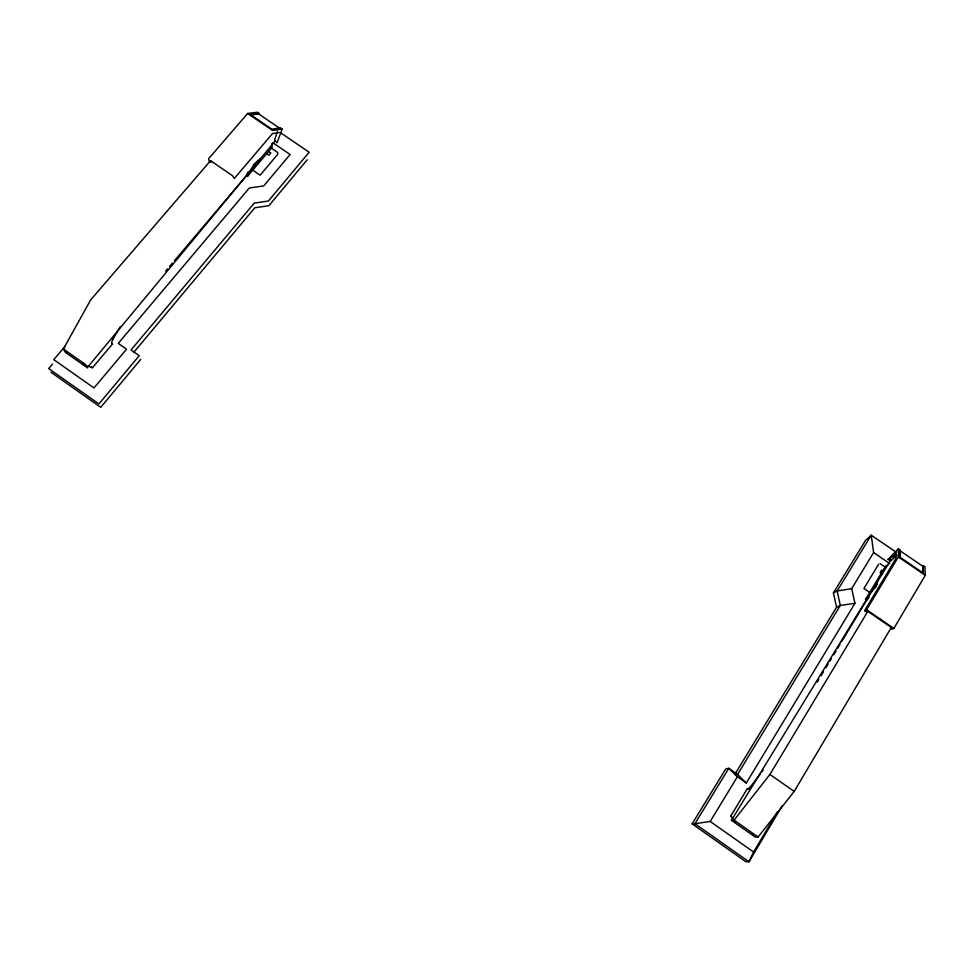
<?xml version="1.0" encoding="UTF-8"?>
<svg xmlns="http://www.w3.org/2000/svg" width="974" height="974" viewBox="0 0 974 974"><rect width="100%" height="100%" fill="white"/><g stroke="black" fill="none" stroke-linecap="round" stroke-linejoin="round"><path stroke-width="1.46" d="M899.793 557.907L899.83 550.602L922.707 566.186L922.987 573.71M864.608 610.649L866.592 609.761L898.345 556.909L898.418 548.703L900.244 549.945L900.207 557.396L923.413 573.211L923.121 565.517L924.947 566.771L925.3 575.281L893.852 628.461L891.77 629.277L890.626 628.498L891.307 627.439L867.834 611.331L866.47 611.94L864.608 610.649L895.946 558.516L895.958 552.794L889.408 559.332L888.032 559.49L891.222 560.561L896.859 554.973M277.48 131.38L274.583 140.037L277.066 142.788L282.18 129.018L280.475 127.862L271.843 129.201L250.294 114.506L259.206 113.374L257.513 112.217L247.639 113.459L208.667 158.665L209.142 161.16L210.883 162.354L210.567 160.661L90.643 299.943L63.407 348.984L65.185 352.186L87.258 367.697L275.082 141.035M777.313 812.036L753.596 852.006L749.006 861.783L745.767 861.661L692.124 823.882L725.752 768.912L728.783 768.303L737.549 774.44L746.291 783.023L854.965 603.308L851.69 588.649L873.617 552.575L871.231 535.189L865.484 540.46L833.415 592.898L836.569 607.24L735.236 773.721M877.477 582.647C878.231 578.373 868.54 597.147 876.844 583.706M890.358 560.671L731.437 820.315L755.252 837.056L758.064 836.995L794.212 791.424L891.307 627.439M782.244 805.729L749.006 861.783L694.937 823.7L692.124 823.882M247.53 172.922A4.76 1.558 -56.8 0 0 246.751 175.344L247.773 176.05A4.76 1.546 -56.8 0 1 249.064 172.702L254.19 164.119M731.437 820.315L734.079 820.145L769.91 774.452L867.834 611.331M881.689 570.082L880.119 572.675L882.541 574.331M868.297 598.523A4.931 1.035 -54.4 0 1 866.677 600.057L865.582 599.302L885.622 566.052L888.276 564.689M817.223 682.177L818.793 679.572M821.155 675.664L823.505 671.756M825.855 667.835L828.217 663.927M829.787 661.322L831.358 658.716M833.707 654.808L836.069 650.9M837.64 648.282L839.99 644.374M841.56 641.769L866.677 600.057M874.822 588.223L877.367 583.998L876.259 583.243M878.536 564.336L863.926 588.503L869.952 592.63M735.151 822.251L730.768 816.066L747.362 788.587A6.855 1.485 -56.4 0 0 751.173 785.811A156.047 30.62 -55.9 0 0 760.195 774.026M710.204 821.472L737.367 776.765L728.783 768.303L694.937 823.7L710.204 821.472L753.596 852.006M865.582 599.302A4.931 1.035 -54.4 0 0 868.102 596.648L874.335 588.406M257.075 161.355C251.036 167.869 259.133 163.693 259.632 158.981M140.706 359.406L100.748 407.327L50.904 372.214M307.187 159.797L268.921 205.672L254.811 207.779L133.572 352.564M165.604 271.113L167.565 268.8M169.513 266.499L172.447 263.041M174.407 260.728L246.751 175.344M247.773 176.05L272.099 147.33L271.746 143.641M87.55 365.968L92.469 367.709L112.485 344.029A6.611 2.228 -53.5 0 1 113.008 339.147A150.994 46.302 -54.4 0 1 120.277 326.777M256.235 162.147L254.689 163.973L255.712 164.679M65.343 346.087L53.74 359.625L93.991 387.944L126.535 349.216L118.231 343.396L249.32 188.006L263.747 185.888L290.106 154.501L272.842 142.728M52.584 364.045L48.7 368.586L98.922 403.954L139.209 355.717L131.04 349.995L254.202 203.128L268.41 201.021L309.16 152.236L280.415 132.659M888.032 559.49L898.418 548.703M893.134 557.323L895.167 555.217M254.433 164.241L253.678 164.521M833.415 592.898L837.129 590.999L851.69 588.649M836.569 607.24L840.306 605.438L854.965 603.308M879.559 619.379L880.216 619.111M735.48 774.817L737.549 774.44L840.306 605.438L837.129 590.999L871.231 535.189L896.043 552.1M282.18 129.018L272.683 130.516L247.639 113.459M275.788 129.104L280.001 128.446L258.731 113.958L251.462 114.883M279.185 132.537L272.525 133.548L234.357 178.449L232.348 175.6L210.567 160.661M898.345 556.909L925.3 575.281M889.408 559.332L891.222 560.561M873.617 552.575L889.773 563.593M270.175 147.342L277.651 152.443L277.809 154.233L260.143 175.174L252.656 170.048M879.985 563.581L885.999 567.684M268.605 151.433L270.845 152.967L268.946 155.207L266.706 153.673M257.781 160.32L258.804 161.027M248.041 171.996L249.064 172.702M868.102 596.648L869.198 597.403M866.592 609.761L893.852 628.461M769.91 774.452L794.212 791.424M112.083 338.489L113.008 339.147M737.367 776.765L746.291 783.023M111.56 343.384L112.485 344.029M747.362 788.587L748.349 789.281A6.855 1.485 -56.5 0 0 748.446 789.451M91.544 367.064L92.469 367.709M730.768 816.066L731.766 816.772M63.407 348.984L85.627 364.58L87.258 367.697M734.079 820.145L758.064 836.995M66.281 352.308L67.23 352.978M82.912 363.996L83.861 364.653M752.086 834.146L753.109 834.864M749.639 789.147A6.855 1.485 -56.5 0 1 749.31 789.366M763.202 769.984A156.047 30.62 -55.9 0 1 761.692 772.005M875.979 586.178A21.659 4.48 -54.3 0 1 875.65 586.628M875.005 587.517A21.659 4.48 -54.3 0 1 874.676 587.967"/></g></svg>
